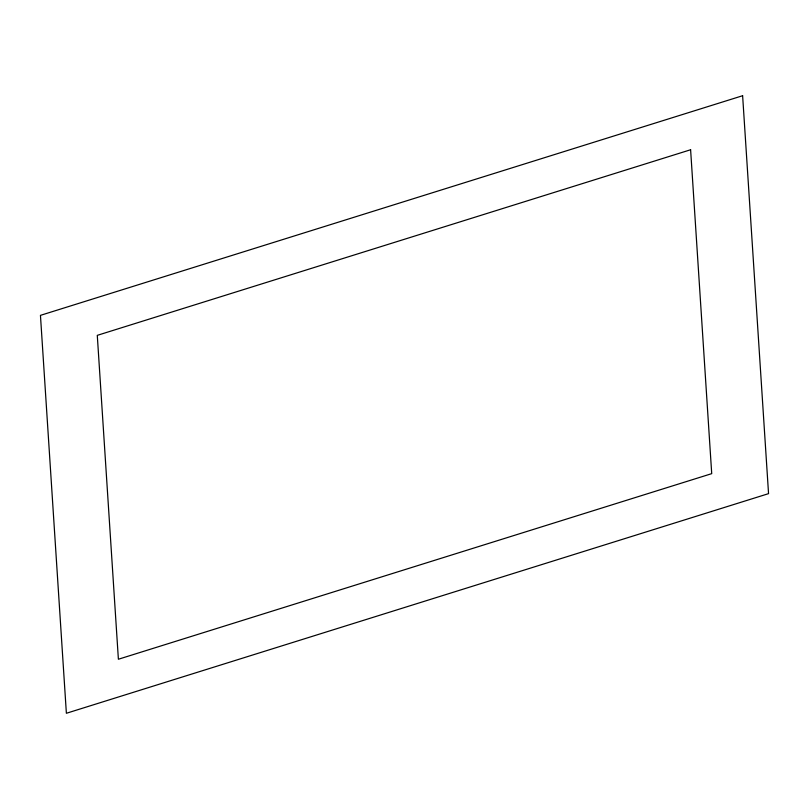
<?xml version="1.0" encoding="UTF-8"?>
<svg xmlns="http://www.w3.org/2000/svg" width="809" height="809" viewBox="0 0 809 809"><rect width="100%" height="100%" fill="white"/><g stroke="black" fill="none" stroke-linecap="round" stroke-linejoin="round"><path stroke-width="1.21" d="M742.622 95.725L40.45 315.358L66.378 713.275L768.55 493.642L742.622 95.725M690.613 149.756L97.282 335.351L118.387 659.244L711.718 473.649L690.613 149.756"/></g></svg>
